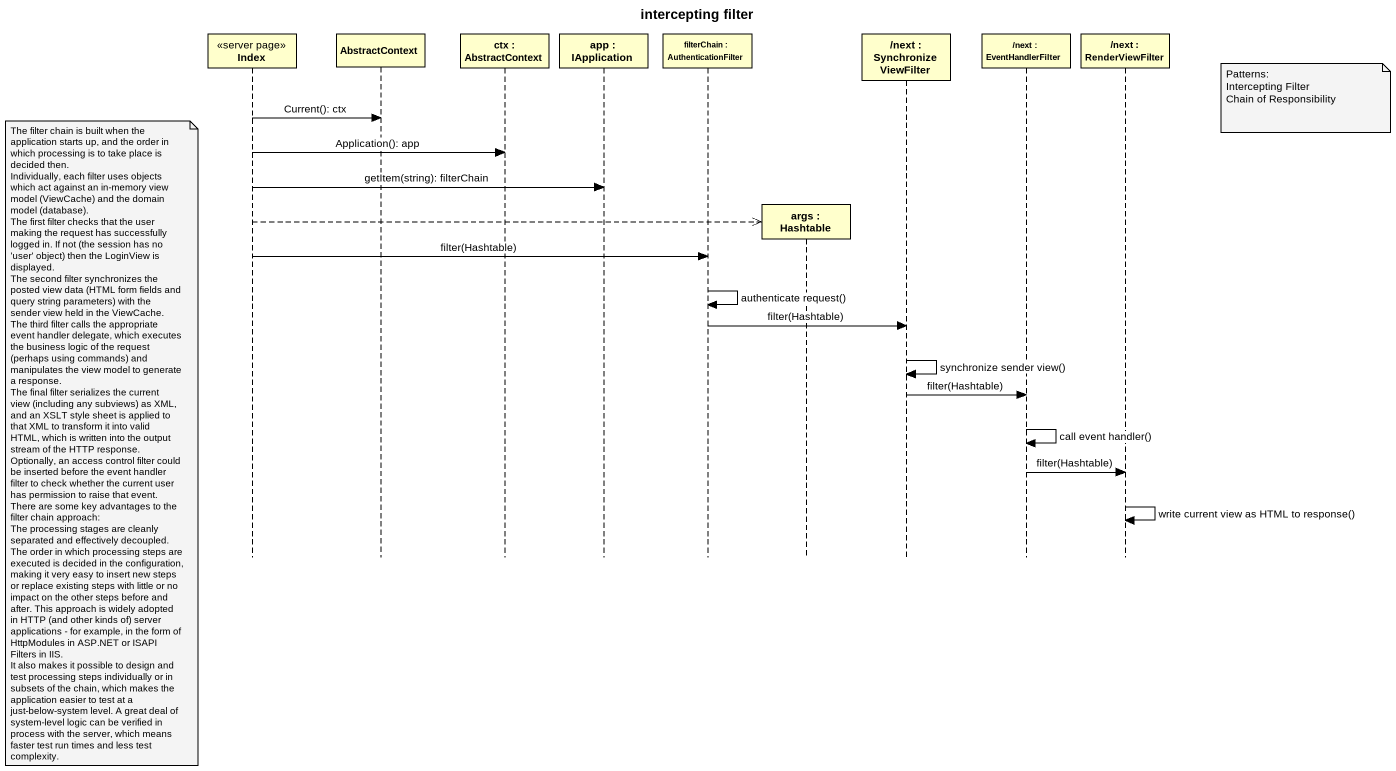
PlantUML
@startuml
title intercepting filter
hide footbox
participant Index <<server page>>
participant AbstractContext
participant "ctx : AbstractContext" as ctx
participant "app : IApplication" as app
participant "filterChain : AuthenticationFilter" as filterChain
participant "args : Hashtable" as args_Hashtable
participant "/next : SynchronizeViewFilter" as next
participant "/next : EventHandlerFilter" as next_2
participant "/next : RenderViewFilter" as next_3

note right of next_3
  Patterns:
  Intercepting Filter
  Chain of Responsibility
end note
Index -> AbstractContext : Current(): ctx
Index -> ctx : Application(): app
Index -> app : getItem(string): filterChain
Index -->> args_Hashtable **
Index -> filterChain : filter(Hashtable)
filterChain -> filterChain : authenticate request()
filterChain -> next : filter(Hashtable)
next -> next : synchronize sender view()
next -> next_2 : filter(Hashtable)
next_2 -> next_2 : call event handler()
note left of Index
  The filter chain is built when the application starts up, and the order in which processing is to take place is decided then.
  Individually, each filter uses objects which act against an in-memory view model (ViewCache) and the domain model (database).
  The first filter checks that the user making the request has successfully logged in. If not (the session has no 'user' object) then the LoginView is displayed.
  The second filter synchronizes the posted view data (HTML form fields and query string parameters) with the sender view held in the ViewCache.
  The third filter calls the appropriate event handler delegate, which executes the business logic of the request (perhaps using commands) and manipulates the view model to generate a response.
  The final filter serializes the current view (including any subviews) as XML, and an XSLT style sheet is applied to that XML to transform it into valid HTML, which is written into the output stream of the HTTP response.
  Optionally, an access control filter could be inserted before the event handler filter to check whether the current user has permission to raise that event.
  There are some key advantages to the filter chain approach:
  The processing stages are cleanly separated and effectively decoupled. The order in which processing steps are executed is decided in the configuration, making it very easy to insert new steps or replace existing steps with little or no impact on the other steps before and after. This approach is widely adopted in HTTP (and other kinds of) server applications - for example, in the form of HttpModules in ASP.NET or ISAPI Filters in IIS.
  It also makes it possible to design and test processing steps individually or in subsets of the chain, which makes the application easier to test at a just-below-system level. A great deal of system-level logic can be verified in process with the server, which means faster test run times and less test complexity.
end note
next_2 -> next_3 : filter(Hashtable)
next_3 -> next_3 : write current view as HTML to response()
@enduml
